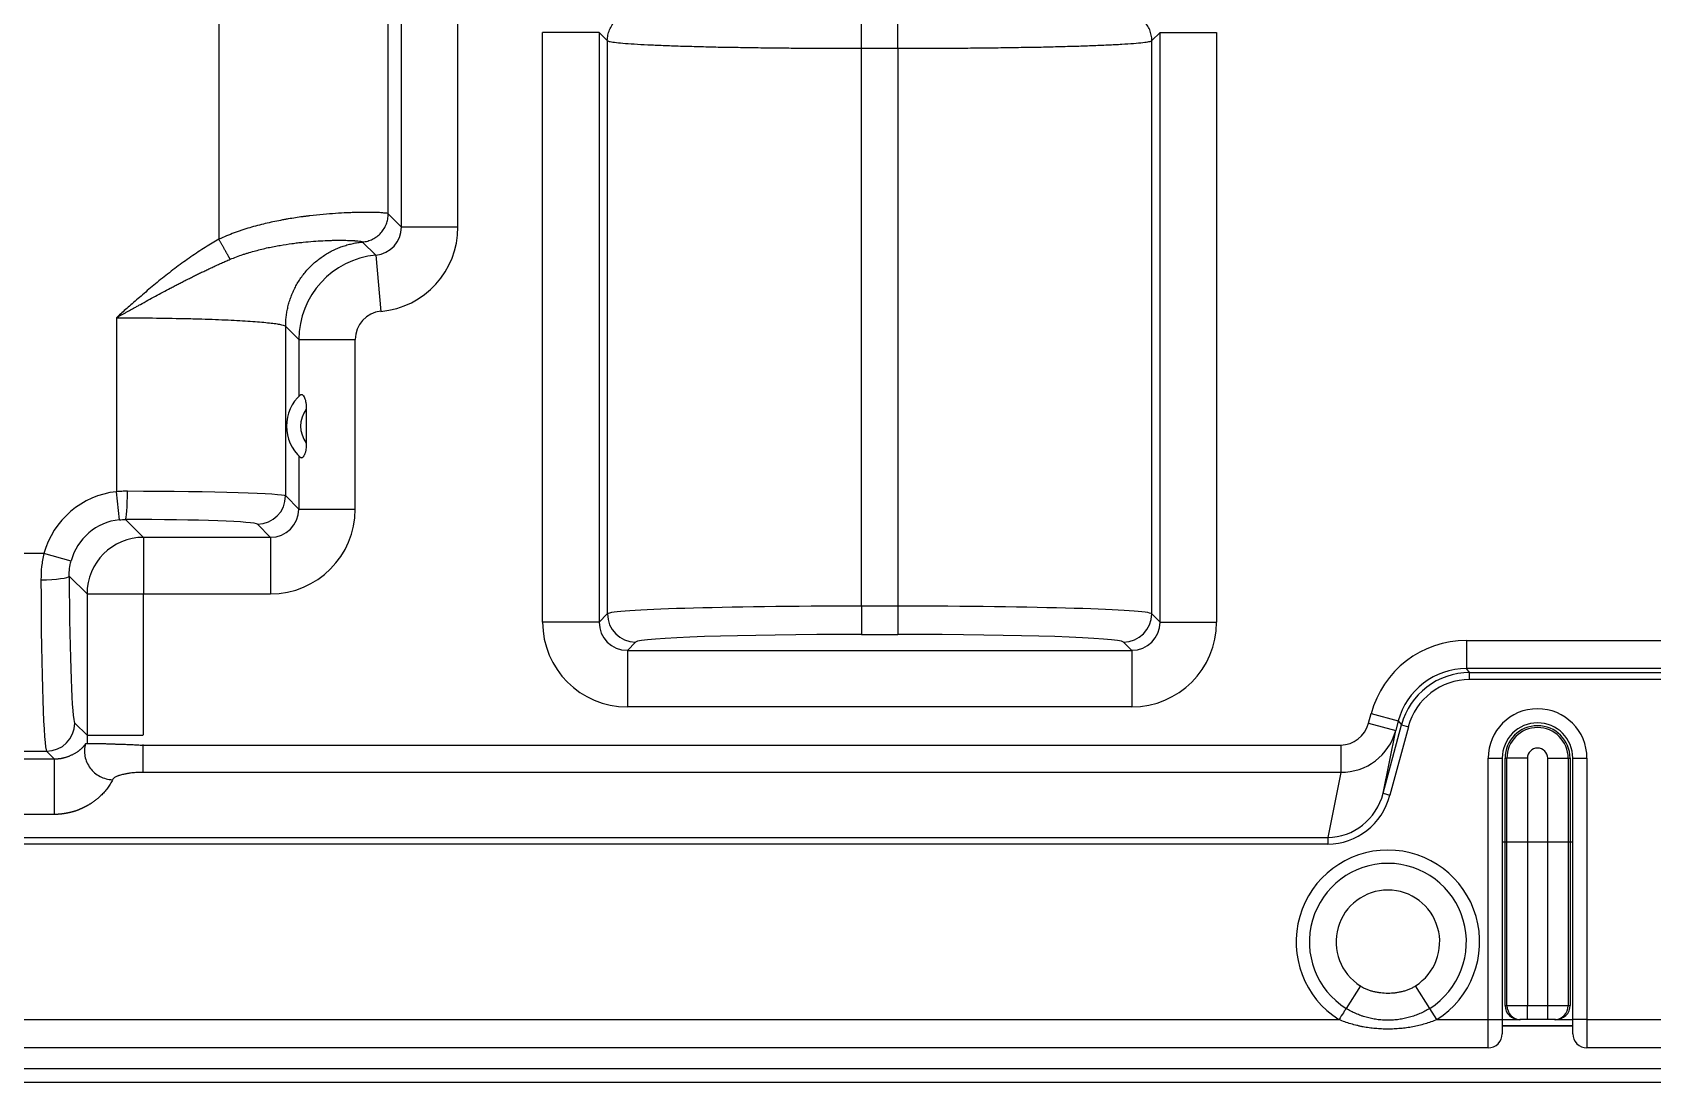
# Model space of a CAD drawing. Header units: millimetres. Extents: x -36 to 4467, y 2 to 3322.
# Drawn here: x 116.6 to 231.3, y 1399.9 to 1474.2 of the extents above; entities that cross this region are included whole.
import ezdxf

# ---------------------------------------------------------------- set-up
doc = ezdxf.new("R2010")
doc.units = ezdxf.units.MM

msp = doc.modelspace()

# ---------------------------------------------------------------- linework, layer by layer
for p, q in [((129.78, 1483.13), (129.78, 1459.58)), ((142.7, 1482.26), (142.7, 1460.46)), ((146.7, 1460.46), (146.7, 1482.26)), ((141.78, 1461.38), (141.78, 1481.33)), ((156.71, 1474.22), (152.71, 1474.22)), ((152.71, 1432.49), (152.71, 1474.22)), ((156.71, 1474.22), (157.29, 1473.64)), ((156.71, 1474.22), (156.71, 1432.49)), ((157.29, 1473.64), (157.29, 1433.07)), ((195.85, 1473.64), (196.44, 1474.22)), ((195.85, 1433.07), (195.85, 1473.64)), ((196.44, 1474.22), (200.44, 1474.22)), ((196.44, 1432.49), (196.44, 1474.22)), ((200.44, 1474.22), (200.44, 1432.49)), ((175.28, 1473.1), (177.86, 1473.1)), ((175.28, 1433.61), (175.28, 1473.1)), ((177.86, 1473.1), (177.86, 1433.61)), ((142.7, 1460.46), (141.78, 1461.38)), ((142.7, 1460.46), (146.7, 1460.46)), ((139.96, 1459.39), (140.89, 1458.46)), ((140.89, 1458.46), (141.25, 1454.48)), ((122.52, 1454.03), (122.52, 1441.72)), ((134.51, 1441.42), (134.51, 1453.42)), ((134.51, 1453.42), (135.44, 1452.49)), ((135.44, 1452.49), (135.44, 1448.46)), ((135.44, 1452.49), (139.44, 1452.49)), ((139.44, 1440.49), (139.44, 1452.49)), ((135.97, 1447.55), (135.97, 1445.16)), ((135.44, 1444.25), (135.44, 1440.49)), ((122.74, 1439.73), (122.52, 1441.72)), ((135.44, 1440.49), (134.51, 1441.42)), ((135.44, 1440.49), (139.44, 1440.49)), ((124.44, 1438.49), (123.17, 1439.75)), ((132.51, 1439.42), (133.44, 1438.49)), ((133.44, 1438.49), (124.44, 1438.49)), ((124.44, 1438.49), (124.44, 1434.49)), ((133.44, 1438.49), (133.44, 1434.49)), ((117.39, 1437.34), (115.76, 1437.34)), ((119.31, 1436.81), (117.39, 1437.34)), ((119.18, 1435.75), (120.44, 1434.49)), ((120.44, 1434.49), (124.44, 1434.49)), ((120.44, 1434.49), (120.44, 1423.89)), ((124.44, 1434.49), (133.44, 1434.49)), ((124.44, 1424.49), (124.44, 1434.49)), ((177.86, 1433.61), (175.28, 1433.61)), ((175.28, 1433.61), (175.28, 1431.61)), ((177.86, 1433.61), (177.86, 1431.61)), ((156.71, 1432.49), (152.71, 1432.49)), ((157.29, 1433.07), (156.71, 1432.49)), ((196.44, 1432.49), (195.85, 1433.07)), ((196.44, 1432.49), (200.44, 1432.49)), ((158.71, 1430.49), (159.29, 1431.08)), ((175.28, 1431.61), (177.86, 1431.61)), ((193.85, 1431.08), (194.44, 1430.49)), ((218.14, 1431.2), (218.14, 1429.21)), ((218.14, 1431.2), (289, 1431.2)), ((158.71, 1430.49), (194.44, 1430.49)), ((158.71, 1430.49), (158.71, 1426.49)), ((194.44, 1430.49), (194.44, 1426.49)), ((218.36, 1428.92), (218.14, 1429.21)), ((289, 1429.21), (218.14, 1429.21)), ((218.36, 1428.42), (218.36, 1428.92)), ((218.36, 1428.92), (288.78, 1428.92)), ((288.78, 1428.42), (218.36, 1428.42)), ((194.44, 1426.49), (158.71, 1426.49)), ((120.44, 1424.49), (119.58, 1425.35)), ((211.2, 1425.33), (211.38, 1426.02)), ((211.2, 1425.33), (213.13, 1424.81)), ((211.38, 1426.02), (213.31, 1425.5)), ((212.24, 1420.38), (213.53, 1425.21)), ((213.31, 1425.5), (213.13, 1424.81)), ((213.31, 1425.5), (213.53, 1425.21)), ((213.53, 1425.21), (214.02, 1425.08)), ((120.44, 1424.49), (124.4, 1424.49)), ((212.24, 1420.38), (213.13, 1424.81)), ((214.02, 1425.08), (212.72, 1420.25)), ((115.57, 1423.35), (117.58, 1423.35)), ((117.58, 1423.35), (118.12, 1422.81)), ((124.4, 1423.78), (209.24, 1423.78)), ((209.24, 1423.78), (209.24, 1421.85)), ((219.67, 1422.86), (220.67, 1422.86)), ((219.67, 1404.36), (219.67, 1422.86)), ((220.67, 1422.86), (220.67, 1404.36)), ((220.87, 1405.36), (220.87, 1422.86)), ((220.87, 1422.86), (221, 1422.86)), ((221, 1405.36), (221, 1422.86)), ((222.45, 1422.86), (221, 1422.86)), ((222.45, 1422.86), (222.45, 1405.36)), ((223.89, 1422.86), (225.34, 1422.86)), ((223.89, 1405.36), (223.89, 1422.86)), ((225.34, 1422.86), (225.47, 1422.86)), ((225.34, 1422.86), (225.34, 1405.36)), ((225.47, 1422.86), (225.47, 1405.36)), ((225.67, 1404.36), (225.67, 1422.86)), ((225.67, 1422.86), (226.67, 1422.86)), ((226.67, 1422.86), (226.67, 1404.36)), ((115.03, 1422.81), (118.12, 1422.81)), ((209.24, 1421.85), (124.39, 1421.85)), ((209.24, 1421.85), (208.32, 1417.26)), ((212.24, 1420.38), (212.72, 1420.25)), ((118.12, 1418.88), (115.03, 1418.88)), ((72.62, 1417.26), (208.32, 1417.26)), ((208.32, 1417.26), (208.32, 1416.78)), ((208.32, 1416.78), (72.59, 1416.78)), ((225.67, 1416.91), (220.67, 1416.91)), ((210.62, 1406.75), (209.61, 1405.15)), ((215.53, 1405.15), (214.53, 1406.75)), ((216.04, 1404.36), (215.53, 1405.15)), ((220.87, 1405.36), (221, 1405.36)), ((221, 1405.36), (222.45, 1405.36)), ((222.45, 1405.36), (223.89, 1405.36)), ((222.45, 1404.36), (222.45, 1405.36)), ((223.89, 1404.36), (223.89, 1405.36)), ((223.89, 1405.36), (225.34, 1405.36)), ((225.34, 1405.36), (225.47, 1405.36)), ((76.59, 1404.36), (209.11, 1404.36)), ((216.04, 1404.36), (219.67, 1404.36)), ((219.67, 1404.36), (220.67, 1404.36)), ((219.67, 1402.36), (219.67, 1404.36)), ((220.67, 1404.36), (221.91, 1404.36)), ((220.67, 1404.36), (220.67, 1403.36)), ((225.68, 1403.91), (220.68, 1403.91)), ((220.68, 1403.91), (225.67, 1403.91)), ((221.97, 1404.36), (221.91, 1404.36)), ((222.45, 1404.36), (221.97, 1404.36)), ((223.89, 1404.36), (222.45, 1404.36)), ((224.38, 1404.36), (223.89, 1404.36)), ((224.44, 1404.36), (224.38, 1404.36)), ((224.44, 1404.36), (225.67, 1404.36)), ((225.67, 1403.36), (225.67, 1404.36)), ((226.67, 1404.36), (225.67, 1404.36)), ((226.67, 1404.36), (226.67, 1402.36)), ((226.67, 1404.36), (233.67, 1404.36)), ((219.67, 1402.36), (76.59, 1402.36)), ((233.67, 1402.36), (226.67, 1402.36)), ((-9.43, 1400.91), (341.16, 1400.91)), ((341.16, 1399.91), (-9.43, 1399.91))]:
    msp.add_line(p, q)
for centre, radius, start, end in [((137.57, 1446.36), 3, 132.0729, 227.9271), ((137.57, 1446.36), 2, 143.1944, 216.8056), ((223.17, 1422.86), 3.5, 0, 180), ((223.17, 1422.86), 2.5, 0, 180), ((223.17, 1422.86), 2.3, 0, 180), ((223.17, 1422.86), 2.17, 0, 180), ((223.17, 1422.86), 0.72, 0, 180), ((212.57, 1409.86), 6.5, 302.2042, 237.7958), ((212.57, 1409.86), 5.56, 302.2042, 237.7958), ((212.57, 1409.86), 3.67, 302.2044, 237.7958), ((219.67, 1403.36), 1, 270, 0), ((226.67, 1403.36), 1, 180, 270)]:
    msp.add_arc(centre, radius, start, end)
for centre, major_axis, ratio, start_param, end_param in [((140.7, 1460.46), (-1.42, 1.42), 0.993946, 2.448146, 3.926382), ((140.7, 1460.46), (4.25, -4.25), 0.998783, 5.589738, 7.067974), ((141.44, 1452.49), (4.24, 4.24), 0.999595, 0.877349, 2.355586), ((141.44, 1452.49), (1.42, -1.42), 0.998783, 2.448146, 3.926382), ((123.18, 1435.75), (4.25, -4.25), 0.998783, 2.465832, 3.659231), ((123.17, 1441.75), (0, 2), 0.065398, 3.176574, 4.712539), ((122.52, 1441.4), (-12, 0), 0.029101, 3.176499, 4.646944), ((132.51, 1441.42), (1.41, 1.41), 0.998783, 3.9276, 5.497178), ((133.43, 1440.5), (-1.42, 1.42), 0.993946, 2.356803, 3.926382), ((133.43, 1440.5), (4.25, -4.25), 0.998783, 5.498396, 7.067974), ((123.18, 1435.75), (-2.84, 2.84), 0.997569, 5.607425, 6.800824), ((122.52, 1439.41), (-10, 0), 0.034921, 3.176499, 4.646944), ((124.44, 1434.49), (2.83, 2.83), 0.998783, 0.786007, 2.355586), ((117.18, 1435.75), (-2, -0.01), 0.132357, 1.570179, 3.106376), ((117.59, 1437.34), (0, 14), 0.029932, 1.703544, 3.106686), ((119.59, 1437.34), (0, 12), 0.034921, 1.703544, 3.106686), ((175.28, 1433.06), (-18, 0), 0.031041, 4.712389, 6.248279), ((177.86, 1433.06), (-18, 0), 0.031041, 3.176499, 4.712389), ((158.71, 1432.5), (4.25, 4.25), 0.998783, 2.356803, 3.926382), ((158.71, 1432.5), (1.42, 1.42), 0.993946, 2.356803, 3.926382), ((159.29, 1433.07), (-1.41, 1.41), 0.998783, 0.786007, 2.355586), ((193.85, 1433.07), (1.41, 1.41), 0.998783, 3.9276, 5.497178), ((194.43, 1432.5), (-1.42, 1.42), 0.993946, 2.356803, 3.926382), ((194.43, 1432.5), (-4.25, 4.25), 0.998783, 2.356803, 3.926382), ((175.28, 1431.06), (-16, 0), 0.034921, 4.712389, 6.248279), ((177.86, 1431.06), (-16, 0), 0.034921, 3.176499, 4.712389), ((218.14, 1424.2), (-4.26, 5.55), 0.999758, 5.628804, 6.937567), ((218.14, 1424.2), (-3.05, 3.97), 0.999565, 5.628804, 6.937567), ((218.36, 1423.92), (-3.04, 3.97), 0.999806, 5.628804, 6.937567), ((218.36, 1423.92), (-2.74, 3.57), 0.999758, 5.628804, 6.937567), ((117.58, 1425.35), (-1.41, -1.41), 0.998783, 0.786007, 2.355586), ((209.27, 1425.86), (0.41, 2.03), 0.964628, 3.332649, 4.646137), ((209.27, 1425.86), (0.79, 3.92), 0.999352, 3.332649, 4.646137), ((208.38, 1421.43), (0.82, 4.1), 0.956321, 3.332649, 4.646137), ((208.38, 1421.43), (0.92, 4.57), 0.964628, 3.332649, 4.646137), ((209.11, 1404.36), (-0.533, -0.846), 0.000003, 3.48143, 4.712389), ((221.91, 1405.36), (-1.04, 0), 0.965926, 0, 1.570796), ((221.97, 1405.36), (0, -1), 0.965926, 4.712389, 6.283185), ((224.38, 1405.36), (0, -1), 0.965926, 0, 1.570796), ((224.44, 1405.36), (-1.04, 0), 0.965926, 1.570796, 3.141593)]:
    msp.add_ellipse(centre, major_axis=major_axis, ratio=ratio, start_param=start_param, end_param=end_param)
for points, degree, knots in [([(157.29, 1473.64), (157.29, 1473.77), (157.31, 1473.9), (157.36, 1474.15), (157.4, 1474.28), (157.5, 1474.52), (157.56, 1474.64), (157.7, 1474.86), (157.79, 1474.96), (157.97, 1475.14), (158.07, 1475.23), (158.29, 1475.37), (158.41, 1475.43), (158.65, 1475.53), (158.78, 1475.57), (159.03, 1475.62), (159.16, 1475.63), (159.29, 1475.63)], 3, [0, 0, 0, 0, 0.125, 0.125, 0.25, 0.25, 0.375, 0.375, 0.5, 0.5, 0.625, 0.625, 0.75, 0.75, 0.875, 0.875, 1, 1, 1, 1]), ([(195.85, 1473.64), (195.85, 1473.77), (195.84, 1473.9), (195.79, 1474.15), (195.75, 1474.28), (195.65, 1474.52), (195.59, 1474.64), (195.44, 1474.85), (195.36, 1474.96), (195.17, 1475.14), (195.07, 1475.22), (194.85, 1475.37), (194.74, 1475.43), (194.5, 1475.53), (194.37, 1475.57), (194.11, 1475.62), (193.98, 1475.63), (193.85, 1475.63)], 3, [0, 0, 0, 0, 0.125, 0.125, 0.25, 0.25, 0.375, 0.375, 0.5, 0.5, 0.625, 0.625, 0.75, 0.75, 0.875, 0.875, 1, 1, 1, 1]), ([(175.28, 1473.1), (175.28, 1473.22), (175.28, 1473.34), (175.28, 1473.57), (175.28, 1473.69), (175.28, 1473.91), (175.28, 1474.02), (175.28, 1474.22), (175.28, 1474.32), (175.28, 1474.5), (175.28, 1474.58), (175.28, 1474.73), (175.28, 1474.8), (175.28, 1474.91), (175.28, 1474.96), (175.28, 1475.03), (175.28, 1475.06), (175.28, 1475.08)], 3, [0, 0, 0, 0, 0.125, 0.125, 0.25, 0.25, 0.375, 0.375, 0.5, 0.5, 0.625, 0.625, 0.75, 0.75, 0.875, 0.875, 1, 1, 1, 1]), ([(177.86, 1473.1), (177.86, 1473.22), (177.86, 1473.34), (177.86, 1473.57), (177.86, 1473.69), (177.86, 1473.91), (177.86, 1474.02), (177.86, 1474.22), (177.86, 1474.32), (177.86, 1474.5), (177.86, 1474.58), (177.86, 1474.73), (177.86, 1474.8), (177.86, 1474.91), (177.86, 1474.96), (177.86, 1475.03), (177.86, 1475.06), (177.86, 1475.08)], 3, [0, 0, 0, 0, 0.125, 0.125, 0.25, 0.25, 0.375, 0.375, 0.5, 0.5, 0.625, 0.625, 0.75, 0.75, 0.875, 0.875, 1, 1, 1, 1]), ([(157.29, 1473.64), (157.32, 1473.61), (157.39, 1473.59), (157.6, 1473.55), (157.75, 1473.53), (158.12, 1473.49), (158.33, 1473.47), (158.83, 1473.43), (159.11, 1473.41), (159.73, 1473.37), (160.06, 1473.36), (160.77, 1473.32), (161.15, 1473.31), (161.94, 1473.28), (162.36, 1473.26), (163.21, 1473.24), (163.65, 1473.23), (164.56, 1473.2), (165.02, 1473.19), (165.95, 1473.18), (166.43, 1473.17), (167.38, 1473.15), (167.86, 1473.15), (168.82, 1473.13), (169.3, 1473.13), (170.26, 1473.12), (170.74, 1473.11), (171.68, 1473.11), (172.15, 1473.1), (173.07, 1473.1), (173.52, 1473.1), (174.41, 1473.1), (174.85, 1473.1), (175.28, 1473.1)], 3, [0, 0, 0, 0, 0.0625, 0.0625, 0.125, 0.125, 0.1875, 0.1875, 0.25, 0.25, 0.3125, 0.3125, 0.375, 0.375, 0.4375, 0.4375, 0.5, 0.5, 0.5625, 0.5625, 0.625, 0.625, 0.6875, 0.6875, 0.75, 0.75, 0.8125, 0.8125, 0.875, 0.875, 0.9375, 0.9375, 1, 1, 1, 1]), ([(177.86, 1473.1), (178.29, 1473.1), (178.73, 1473.1), (179.62, 1473.1), (180.08, 1473.1), (181, 1473.1), (181.46, 1473.11), (182.41, 1473.11), (182.88, 1473.12), (183.84, 1473.13), (184.32, 1473.13), (185.28, 1473.15), (185.76, 1473.15), (186.72, 1473.17), (187.19, 1473.18), (188.12, 1473.19), (188.59, 1473.2), (189.49, 1473.23), (189.93, 1473.24), (190.79, 1473.26), (191.2, 1473.28), (191.99, 1473.31), (192.37, 1473.32), (193.08, 1473.36), (193.42, 1473.37), (194.03, 1473.41), (194.31, 1473.43), (194.81, 1473.47), (195.03, 1473.49), (195.4, 1473.53), (195.54, 1473.55), (195.76, 1473.59), (195.83, 1473.61), (195.85, 1473.64)], 3, [0, 0, 0, 0, 0.0625, 0.0625, 0.125, 0.125, 0.1875, 0.1875, 0.25, 0.25, 0.3125, 0.3125, 0.375, 0.375, 0.4375, 0.4375, 0.5, 0.5, 0.5625, 0.5625, 0.625, 0.625, 0.6875, 0.6875, 0.75, 0.75, 0.8125, 0.8125, 0.875, 0.875, 0.9375, 0.9375, 1, 1, 1, 1]), ([(141.78, 1461.38), (141.76, 1461.39), (141.73, 1461.41), (141.63, 1461.43), (141.56, 1461.43), (141.38, 1461.45), (141.28, 1461.46), (141.12, 1461.47), (141.09, 1461.47), (141.02, 1461.47), (140.99, 1461.47), (140.88, 1461.48), (140.8, 1461.48), (140.56, 1461.48), (140.39, 1461.48), (140, 1461.48), (139.79, 1461.48), (139.46, 1461.47), (139.34, 1461.47), (139.16, 1461.47), (139.1, 1461.46), (138.97, 1461.46), (138.91, 1461.46), (138.59, 1461.44), (138.32, 1461.43), (137.76, 1461.39), (137.47, 1461.37), (136.86, 1461.31), (136.55, 1461.28), (136.14, 1461.23), (136.05, 1461.22), (135.89, 1461.2), (135.63, 1461.17), (135.21, 1461.11), (134.86, 1461.05), (134.6, 1461.01), (134.51, 1460.99), (134.33, 1460.96), (134.24, 1460.94), (133.79, 1460.86), (133.43, 1460.78), (132.7, 1460.61), (132.33, 1460.51), (131.78, 1460.35), (131.6, 1460.29), (131.37, 1460.21), (131.32, 1460.2), (131.23, 1460.17), (131.19, 1460.15), (131.05, 1460.1), (130.96, 1460.07), (130.5, 1459.9), (130.14, 1459.75), (129.78, 1459.58)], 3, [0, 0, 0, 0, 0.0625, 0.0625, 0.125, 0.125, 0.1875, 0.1875, 0.203125, 0.203125, 0.21875, 0.21875, 0.25, 0.25, 0.3125, 0.3125, 0.375, 0.375, 0.40625, 0.40625, 0.421875, 0.421875, 0.4375, 0.4375, 0.5, 0.5, 0.5625, 0.5625, 0.625, 0.625, 0.640625, 0.640625, 0.65625, 0.6875, 0.71875, 0.71875, 0.734375, 0.734375, 0.75, 0.75, 0.8125, 0.8125, 0.875, 0.875, 0.90625, 0.90625, 0.914063, 0.914063, 0.921875, 0.921875, 0.9375, 0.9375, 1, 1, 1, 1]), ([(139.96, 1459.39), (140.08, 1459.4), (140.2, 1459.43), (140.44, 1459.49), (140.56, 1459.54), (140.78, 1459.65), (140.88, 1459.71), (141.08, 1459.86), (141.17, 1459.95), (141.34, 1460.13), (141.41, 1460.23), (141.54, 1460.44), (141.6, 1460.55), (141.68, 1460.78), (141.72, 1460.89), (141.76, 1461.14), (141.78, 1461.26), (141.78, 1461.38)], 3, [0, 0, 0, 0, 0.125, 0.125, 0.25, 0.25, 0.375, 0.375, 0.5, 0.5, 0.625, 0.625, 0.75, 0.75, 0.875, 0.875, 1, 1, 1, 1]), ([(130.58, 1458.17), (130.88, 1458.29), (131.18, 1458.4), (131.55, 1458.53), (131.63, 1458.55), (131.78, 1458.6), (131.85, 1458.62), (132.08, 1458.69), (132.23, 1458.73), (132.68, 1458.85), (132.97, 1458.93), (133.41, 1459.02), (133.55, 1459.05), (133.77, 1459.09), (133.84, 1459.1), (133.98, 1459.13), (134.05, 1459.14), (134.41, 1459.2), (134.69, 1459.25), (135.09, 1459.3), (135.22, 1459.32), (135.42, 1459.34), (135.48, 1459.35), (135.61, 1459.36), (135.68, 1459.37), (135.99, 1459.4), (136.24, 1459.42), (136.71, 1459.46), (136.93, 1459.47), (137.36, 1459.49), (137.56, 1459.5), (137.8, 1459.51), (137.85, 1459.51), (137.95, 1459.51), (138.09, 1459.51), (138.22, 1459.52), (138.47, 1459.52), (138.63, 1459.51), (138.92, 1459.51), (139.05, 1459.5), (139.23, 1459.5), (139.29, 1459.49), (139.37, 1459.49), (139.39, 1459.49), (139.44, 1459.48), (139.47, 1459.48), (139.58, 1459.47), (139.74, 1459.45), (139.85, 1459.44), (139.9, 1459.42), (139.92, 1459.41), (139.94, 1459.41), (139.95, 1459.4), (139.95, 1459.4), (139.96, 1459.39), (139.96, 1459.39), (139.96, 1459.39)], 3, [0, 0, 0, 0, 0.0625, 0.0625, 0.078125, 0.078125, 0.09375, 0.09375, 0.125, 0.125, 0.1875, 0.1875, 0.21875, 0.21875, 0.234375, 0.234375, 0.25, 0.25, 0.3125, 0.3125, 0.34375, 0.34375, 0.359375, 0.359375, 0.375, 0.375, 0.4375, 0.4375, 0.5, 0.5, 0.5625, 0.5625, 0.578125, 0.578125, 0.59375, 0.625, 0.625, 0.6875, 0.6875, 0.75, 0.75, 0.78125, 0.78125, 0.796875, 0.796875, 0.8125, 0.8125, 0.875, 0.9375, 0.9375, 0.96875, 0.96875, 0.984375, 0.992187, 0.992187, 1, 1, 1, 1]), ([(122.52, 1454.03), (122.55, 1454.04), (122.6, 1454.08), (122.69, 1454.13), (122.78, 1454.18), (122.87, 1454.23), (122.97, 1454.28), (123.06, 1454.33), (123.16, 1454.39), (123.26, 1454.44), (123.36, 1454.5), (123.46, 1454.55), (123.56, 1454.61), (123.67, 1454.67), (123.78, 1454.73), (123.89, 1454.79), (124, 1454.85), (124.11, 1454.91), (124.36, 1455.05), (124.75, 1455.27), (125.28, 1455.55), (125.81, 1455.84), (126.21, 1456.05), (126.48, 1456.19), (126.62, 1456.27), (126.76, 1456.34), (126.9, 1456.41), (127.05, 1456.49), (127.19, 1456.56), (127.33, 1456.63), (127.47, 1456.71), (127.62, 1456.78), (127.76, 1456.85), (127.91, 1456.93), (128.05, 1457), (128.2, 1457.07), (128.34, 1457.14), (128.49, 1457.21), (128.63, 1457.28), (128.78, 1457.35), (128.93, 1457.42), (129.08, 1457.49), (129.22, 1457.56), (129.37, 1457.63), (129.52, 1457.7), (129.67, 1457.77), (129.82, 1457.84), (129.97, 1457.9), (130.12, 1457.97), (130.27, 1458.04), (130.42, 1458.1), (130.53, 1458.14), (130.58, 1458.17)], 3, [0, 0, 0, 0, 0.010812, 0.021844, 0.033099, 0.044579, 0.056284, 0.068215, 0.080372, 0.092755, 0.105363, 0.118194, 0.131249, 0.144526, 0.158027, 0.171749, 0.185693, 0.199858, 0.214245, 0.280436, 0.346676, 0.412912, 0.479113, 0.496576, 0.514082, 0.531628, 0.549216, 0.566843, 0.58451, 0.602214, 0.619957, 0.637737, 0.655553, 0.673404, 0.69129, 0.70921, 0.727163, 0.745147, 0.763164, 0.781211, 0.799288, 0.817396, 0.835532, 0.853697, 0.871891, 0.890112, 0.908362, 0.926639, 0.944942, 0.96327, 0.981623, 1, 1, 1, 1]), ([(122.52, 1454.03), (123.29, 1454.03), (124.05, 1454.02), (125.56, 1454.01), (126.3, 1454), (127.37, 1453.97), (127.72, 1453.97), (128.4, 1453.95), (128.73, 1453.94), (129.38, 1453.92), (129.69, 1453.9), (130.29, 1453.88), (130.87, 1453.85), (131.39, 1453.82), (131.89, 1453.79), (132.36, 1453.76), (132.77, 1453.73), (133.15, 1453.69), (133.32, 1453.67), (133.64, 1453.64), (133.78, 1453.62), (134.02, 1453.58), (134.12, 1453.56), (134.38, 1453.5), (134.48, 1453.46), (134.51, 1453.42)], 3, [0, 0, 0, 0, 0.125, 0.125, 0.25, 0.25, 0.3125, 0.3125, 0.375, 0.375, 0.4375, 0.4375, 0.5, 0.5625, 0.5625, 0.625, 0.6875, 0.6875, 0.75, 0.75, 0.8125, 0.8125, 0.875, 0.875, 1, 1, 1, 1]), ([(135.56, 1448.58), (135.58, 1448.6), (135.6, 1448.61), (135.63, 1448.61), (135.63, 1448.61), (135.65, 1448.6), (135.65, 1448.6), (135.67, 1448.59), (135.69, 1448.58), (135.72, 1448.56), (135.74, 1448.54), (135.74, 1448.53), (135.76, 1448.51), (135.76, 1448.51), (135.8, 1448.46), (135.82, 1448.42), (135.85, 1448.35), (135.85, 1448.34), (135.87, 1448.31), (135.88, 1448.27), (135.89, 1448.22), (135.91, 1448.17), (135.91, 1448.16), (135.92, 1448.12), (135.92, 1448.11), (135.93, 1448.06), (135.94, 1448.02), (135.95, 1447.95), (135.95, 1447.92), (135.96, 1447.86), (135.96, 1447.85), (135.96, 1447.81), (135.96, 1447.79), (135.97, 1447.7), (135.97, 1447.63), (135.97, 1447.55)], 3, [0, 0, 0, 0, 0.125, 0.125, 0.15625, 0.15625, 0.1875, 0.1875, 0.25, 0.3125, 0.3125, 0.34375, 0.34375, 0.375, 0.375, 0.5, 0.5, 0.53125, 0.53125, 0.5625, 0.625, 0.625, 0.65625, 0.65625, 0.6875, 0.6875, 0.75, 0.75, 0.8125, 0.8125, 0.84375, 0.84375, 0.875, 0.875, 1, 1, 1, 1]), ([(135.97, 1445.16), (135.97, 1445.08), (135.97, 1445.01), (135.96, 1444.87), (135.95, 1444.8), (135.94, 1444.71), (135.94, 1444.69), (135.93, 1444.66), (135.93, 1444.64), (135.92, 1444.59), (135.91, 1444.56), (135.9, 1444.49), (135.89, 1444.46), (135.87, 1444.42), (135.87, 1444.4), (135.86, 1444.38), (135.85, 1444.36), (135.83, 1444.32), (135.82, 1444.3), (135.8, 1444.27), (135.8, 1444.25), (135.78, 1444.23), (135.78, 1444.22), (135.76, 1444.2), (135.73, 1444.17), (135.71, 1444.14), (135.69, 1444.13), (135.68, 1444.12), (135.67, 1444.12), (135.66, 1444.11), (135.65, 1444.11), (135.63, 1444.11), (135.62, 1444.1), (135.61, 1444.11), (135.6, 1444.11), (135.6, 1444.11), (135.58, 1444.11), (135.57, 1444.12), (135.56, 1444.13)], 3, [0, 0, 0, 0, 0.125, 0.125, 0.25, 0.25, 0.28125, 0.28125, 0.3125, 0.3125, 0.375, 0.375, 0.4375, 0.4375, 0.46875, 0.46875, 0.5, 0.5, 0.5625, 0.5625, 0.59375, 0.59375, 0.625, 0.625, 0.6875, 0.75, 0.75, 0.78125, 0.78125, 0.8125, 0.8125, 0.875, 0.875, 0.90625, 0.90625, 0.9375, 0.9375, 1, 1, 1, 1]), ([(123.3, 1441.75), (123.17, 1441.75), (123.04, 1441.75), (122.78, 1441.74), (122.65, 1441.73), (122.52, 1441.72)], 3, [0, 0, 0, 0, 0.5, 0.5, 1, 1, 1, 1]), ([(122.74, 1439.73), (122.81, 1439.74), (122.88, 1439.74), (123.03, 1439.75), (123.1, 1439.75), (123.17, 1439.75)], 3, [0, 0, 0, 0, 0.5, 0.5, 1, 1, 1, 1]), ([(117.39, 1437.34), (117.32, 1437.04), (117.26, 1436.73), (117.19, 1436.11), (117.18, 1435.8), (117.18, 1435.49)], 3, [0, 0, 0, 0, 0.5, 0.5, 1, 1, 1, 1]), ([(119.18, 1435.75), (119.18, 1435.93), (119.19, 1436.11), (119.23, 1436.46), (119.27, 1436.64), (119.31, 1436.81)], 3, [0, 0, 0, 0, 0.5, 0.5, 1, 1, 1, 1]), ([(118.12, 1422.81), (118.12, 1422.81), (118.13, 1422.81), (118.14, 1422.81), (118.15, 1422.81), (118.16, 1422.81), (118.16, 1422.81), (118.17, 1422.81), (118.18, 1422.81), (118.19, 1422.81), (118.2, 1422.81), (118.21, 1422.81), (118.22, 1422.81), (118.23, 1422.81), (118.24, 1422.81), (118.25, 1422.81), (118.26, 1422.81), (118.27, 1422.81), (118.28, 1422.81), (118.29, 1422.82), (118.29, 1422.82), (118.3, 1422.82), (118.31, 1422.82), (118.32, 1422.82), (118.33, 1422.82), (118.34, 1422.82), (118.35, 1422.82), (118.36, 1422.82), (118.37, 1422.82), (118.38, 1422.82), (118.39, 1422.82), (118.4, 1422.82), (118.41, 1422.83), (118.42, 1422.83), (118.43, 1422.83), (118.43, 1422.83), (118.44, 1422.83), (118.45, 1422.83), (118.46, 1422.83), (118.47, 1422.83), (118.48, 1422.83), (118.49, 1422.84), (118.5, 1422.84), (118.51, 1422.84), (118.52, 1422.84), (118.53, 1422.84), (118.54, 1422.84), (118.55, 1422.84), (118.56, 1422.85), (118.57, 1422.85), (118.57, 1422.85), (118.58, 1422.85), (118.59, 1422.85), (118.6, 1422.85), (118.61, 1422.85), (118.62, 1422.86), (118.63, 1422.86), (118.64, 1422.86), (118.65, 1422.86), (118.68, 1422.87), (118.73, 1422.88), (118.8, 1422.89), (118.87, 1422.91), (118.94, 1422.93), (119.01, 1422.95), (119.08, 1422.98), (119.15, 1423), (119.22, 1423.03), (119.3, 1423.07), (119.39, 1423.11), (119.47, 1423.15), (119.56, 1423.19), (119.64, 1423.24), (119.72, 1423.29), (119.78, 1423.34), (119.83, 1423.37), (119.86, 1423.39), (119.89, 1423.41), (119.92, 1423.43), (119.94, 1423.46), (119.97, 1423.48), (120, 1423.5), (120.03, 1423.53), (120.06, 1423.56), (120.09, 1423.58), (120.11, 1423.61), (120.14, 1423.64), (120.17, 1423.66), (120.19, 1423.69), (120.22, 1423.72), (120.25, 1423.75), (120.27, 1423.78), (120.3, 1423.82), (120.32, 1423.85), (120.34, 1423.87), (120.34, 1423.88)], 3, [0, 0, 0, 0, 0.000944, 0.00189, 0.002839, 0.003793, 0.004752, 0.005716, 0.006688, 0.007666, 0.008652, 0.009648, 0.010652, 0.011667, 0.012692, 0.013729, 0.014778, 0.015839, 0.016914, 0.018002, 0.019105, 0.020222, 0.021355, 0.022503, 0.023667, 0.024848, 0.026046, 0.027262, 0.028495, 0.029747, 0.031017, 0.032306, 0.033614, 0.034941, 0.036288, 0.037656, 0.039043, 0.040452, 0.041881, 0.043331, 0.044802, 0.046295, 0.047809, 0.049346, 0.050904, 0.052485, 0.054088, 0.055714, 0.057362, 0.059034, 0.060728, 0.062446, 0.064187, 0.065952, 0.06774, 0.069552, 0.071387, 0.073247, 0.075131, 0.077038, 0.091992, 0.108345, 0.126119, 0.145335, 0.166006, 0.188145, 0.21176, 0.23686, 0.269671, 0.305256, 0.343624, 0.384781, 0.428734, 0.475487, 0.525045, 0.543695, 0.56288, 0.582602, 0.60286, 0.623654, 0.644985, 0.666853, 0.689257, 0.712198, 0.735676, 0.759691, 0.784242, 0.809332, 0.834958, 0.861121, 0.887822, 0.915061, 0.942836, 0.971149, 1, 1, 1, 1]), ([(120.34, 1423.88), (120.3, 1423.74), (120.27, 1423.59), (120.26, 1423.29), (120.27, 1423.14), (120.32, 1422.85), (120.37, 1422.7), (120.49, 1422.42), (120.57, 1422.29), (120.75, 1422.04), (120.86, 1421.93), (121.09, 1421.73), (121.22, 1421.65), (121.5, 1421.5), (121.64, 1421.45), (121.94, 1421.37), (122.09, 1421.35), (122.25, 1421.34)], 3, [0, 0, 0, 0, 0.125, 0.125, 0.25, 0.25, 0.375, 0.375, 0.5, 0.5, 0.625, 0.625, 0.75, 0.75, 0.875, 0.875, 1, 1, 1, 1]), ([(120.34, 1423.88), (120.35, 1423.89), (120.37, 1423.89), (120.39, 1423.9), (120.4, 1423.9), (120.41, 1423.9), (120.43, 1423.9), (120.45, 1423.91), (120.5, 1423.91), (120.57, 1423.91), (120.67, 1423.91), (120.77, 1423.91), (120.83, 1423.91), (120.92, 1423.91), (120.93, 1423.91), (120.97, 1423.91), (121.02, 1423.91), (121.07, 1423.91), (121.18, 1423.9), (121.34, 1423.9), (121.52, 1423.89), (121.7, 1423.89), (121.8, 1423.89), (122, 1423.88), (122.11, 1423.88), (122.27, 1423.87), (122.35, 1423.87), (122.43, 1423.87), (122.49, 1423.86), (122.52, 1423.86), (122.66, 1423.86), (122.89, 1423.85), (123.25, 1423.84), (123.5, 1423.83), (123.69, 1423.82), (123.75, 1423.82), (123.88, 1423.81), (123.94, 1423.81), (124.14, 1423.8), (124.26, 1423.79), (124.39, 1423.78)], 3, [0, 0, 0, 0, 0.0625, 0.0625, 0.078125, 0.078125, 0.09375, 0.125, 0.125, 0.1875, 0.25, 0.25, 0.3125, 0.3125, 0.328125, 0.328125, 0.34375, 0.375, 0.375, 0.4375, 0.5, 0.5, 0.5625, 0.5625, 0.625, 0.625, 0.65625, 0.671875, 0.671875, 0.6875, 0.6875, 0.75, 0.8125, 0.875, 0.875, 0.90625, 0.90625, 0.9375, 0.9375, 1, 1, 1, 1]), ([(124.39, 1423.84), (124.39, 1423.73), (124.39, 1423.62), (124.39, 1423.4), (124.39, 1423.29), (124.39, 1423.07), (124.39, 1422.97), (124.39, 1422.77), (124.39, 1422.68), (124.39, 1422.5), (124.39, 1422.42), (124.39, 1422.26), (124.39, 1422.19), (124.39, 1422.07), (124.39, 1422.01), (124.39, 1421.92), (124.39, 1421.88), (124.39, 1421.85)], 3, [0, 0, 0, 0, 0.125, 0.125, 0.25, 0.25, 0.375, 0.375, 0.5, 0.5, 0.625, 0.625, 0.75, 0.75, 0.875, 0.875, 1, 1, 1, 1]), ([(118.12, 1422.81), (118.12, 1422.8), (118.12, 1422.7), (118.12, 1422.31), (118.12, 1421.73), (118.12, 1421.04), (118.12, 1420.32), (118.12, 1419.66), (118.12, 1419.15), (118.12, 1418.94), (118.12, 1418.88)], 3, [0, 0, 0, 0, 0.125, 0.25, 0.375, 0.5, 0.625, 0.75, 0.875, 1, 1, 1, 1]), ([(124.39, 1421.85), (124.33, 1421.85), (124.26, 1421.85), (124.16, 1421.85), (124.13, 1421.85), (124.06, 1421.85), (124.03, 1421.84), (123.87, 1421.84), (123.74, 1421.83), (123.56, 1421.81), (123.5, 1421.8), (123.41, 1421.79), (123.38, 1421.78), (123.32, 1421.77), (123.27, 1421.76), (123.21, 1421.75), (123.16, 1421.74), (123.13, 1421.74), (123.05, 1421.72), (123, 1421.71), (122.86, 1421.68), (122.77, 1421.65), (122.67, 1421.62), (122.65, 1421.61), (122.62, 1421.6), (122.6, 1421.59), (122.55, 1421.57), (122.51, 1421.55), (122.42, 1421.51), (122.37, 1421.47), (122.32, 1421.43), (122.31, 1421.43), (122.3, 1421.41), (122.29, 1421.4), (122.27, 1421.37), (122.26, 1421.36), (122.25, 1421.34)], 3, [0, 0, 0, 0, 0.0625, 0.0625, 0.09375, 0.09375, 0.125, 0.125, 0.25, 0.25, 0.3125, 0.3125, 0.34375, 0.34375, 0.375, 0.40625, 0.40625, 0.4375, 0.4375, 0.5, 0.5, 0.625, 0.625, 0.65625, 0.65625, 0.6875, 0.6875, 0.75, 0.75, 0.875, 0.875, 0.90625, 0.90625, 0.9375, 0.9375, 1, 1, 1, 1]), ([(122.25, 1421.34), (121.96, 1420.74), (121.46, 1420.25), (121.15, 1419.95), (120.79, 1419.7), (120.59, 1419.57), (120.39, 1419.46), (120.32, 1419.42), (120.25, 1419.39), (120.04, 1419.28), (119.49, 1419.07), (119.16, 1419), (118.93, 1418.95), (118.71, 1418.92), (118.41, 1418.88), (118.12, 1418.88)], 2, [0, 0, 0, 0.125, 0.125, 0.25, 0.25, 0.375, 0.375, 0.5, 0.5, 0.6, 0.75, 0.75, 0.875, 0.875, 1, 1, 1]), ([(210.62, 1406.75), (210.69, 1406.7), (210.76, 1406.66), (210.92, 1406.58), (210.99, 1406.55), (211.15, 1406.49), (211.23, 1406.46), (211.39, 1406.4), (211.47, 1406.38), (211.6, 1406.35), (211.64, 1406.34), (211.72, 1406.32), (211.77, 1406.31), (211.89, 1406.29), (211.98, 1406.28), (212.23, 1406.25), (212.4, 1406.24), (212.74, 1406.24), (212.91, 1406.25), (213.12, 1406.27), (213.16, 1406.28), (213.25, 1406.29), (213.29, 1406.3), (213.42, 1406.32), (213.5, 1406.34), (213.67, 1406.38), (213.75, 1406.4), (213.91, 1406.46), (213.99, 1406.48), (214.11, 1406.53), (214.15, 1406.55), (214.23, 1406.58), (214.27, 1406.6), (214.38, 1406.66), (214.46, 1406.7), (214.53, 1406.75)], 3, [0, 0, 0, 0, 0.0625, 0.0625, 0.125, 0.125, 0.1875, 0.1875, 0.25, 0.25, 0.28125, 0.28125, 0.3125, 0.3125, 0.375, 0.375, 0.5, 0.5, 0.625, 0.625, 0.65625, 0.65625, 0.6875, 0.6875, 0.75, 0.75, 0.8125, 0.8125, 0.875, 0.875, 0.90625, 0.90625, 0.9375, 0.9375, 1, 1, 1, 1]), ([(215.53, 1405.15), (215.42, 1405.08), (215.31, 1405.02), (215.08, 1404.9), (214.96, 1404.84), (214.72, 1404.73), (214.6, 1404.69), (214.36, 1404.6), (214.23, 1404.56), (213.99, 1404.49), (213.86, 1404.46), (213.61, 1404.41), (213.48, 1404.39), (213.29, 1404.36), (213.22, 1404.35), (213.09, 1404.34), (213.03, 1404.33), (212.83, 1404.32), (212.7, 1404.32), (212.44, 1404.32), (212.31, 1404.32), (212.05, 1404.34), (211.92, 1404.35), (211.67, 1404.39), (211.54, 1404.41), (211.29, 1404.46), (211.16, 1404.49), (210.97, 1404.54), (210.91, 1404.56), (210.82, 1404.59), (210.79, 1404.6), (210.72, 1404.62), (210.57, 1404.68), (210.42, 1404.74), (210.18, 1404.84), (210.06, 1404.9), (209.83, 1405.02), (209.72, 1405.08), (209.61, 1405.15)], 3, [0, 0, 0, 0, 0.0625, 0.0625, 0.125, 0.125, 0.1875, 0.1875, 0.25, 0.25, 0.3125, 0.3125, 0.375, 0.375, 0.40625, 0.40625, 0.4375, 0.4375, 0.5, 0.5, 0.5625, 0.5625, 0.625, 0.625, 0.6875, 0.6875, 0.75, 0.75, 0.78125, 0.78125, 0.796875, 0.796875, 0.8125, 0.875, 0.875, 0.9375, 0.9375, 1, 1, 1, 1]), ([(216.04, 1404.36), (215.9, 1404.3), (215.76, 1404.24), (215.48, 1404.15), (215.34, 1404.1), (215.06, 1404.02), (214.91, 1403.98), (214.63, 1403.91), (214.48, 1403.88), (214.19, 1403.82), (214.05, 1403.8), (213.75, 1403.76), (213.61, 1403.74), (213.39, 1403.72), (213.31, 1403.72), (213.16, 1403.71), (213.09, 1403.7), (212.87, 1403.69), (212.72, 1403.69), (212.42, 1403.69), (212.27, 1403.69), (211.98, 1403.71), (211.83, 1403.72), (211.54, 1403.74), (211.39, 1403.76), (211.1, 1403.8), (210.95, 1403.82), (210.74, 1403.86), (210.66, 1403.88), (210.52, 1403.91), (210.45, 1403.93), (210.23, 1403.98), (210.09, 1404.02), (209.8, 1404.1), (209.66, 1404.15), (209.38, 1404.24), (209.25, 1404.3), (209.11, 1404.36)], 3, [0, 0, 0, 0, 0.0625, 0.0625, 0.125, 0.125, 0.1875, 0.1875, 0.25, 0.25, 0.3125, 0.3125, 0.375, 0.375, 0.40625, 0.40625, 0.4375, 0.4375, 0.5, 0.5, 0.5625, 0.5625, 0.625, 0.625, 0.6875, 0.6875, 0.75, 0.75, 0.78125, 0.78125, 0.8125, 0.8125, 0.875, 0.875, 0.9375, 0.9375, 1, 1, 1, 1])]:
    msp.add_open_spline(points, degree=degree, knots=knots)
msp.add_open_spline([(129.78, 1459.58), (129.47, 1459.41), (128.83, 1459.03), (127.8, 1458.35), (126.77, 1457.61), (125.77, 1456.83), (124.81, 1456.04), (123.93, 1455.28), (123.15, 1454.59), (122.71, 1454.21), (122.52, 1454.03)], degree=3)
msp.add_rational_spline([(130.58, 1458.17), (130.39, 1458.5), (130.1, 1459.01), (129.78, 1459.58)], [1.05846015462, 0.980513281794, 0.980513281794, 1.05846015462], degree=3)
msp.add_rational_spline([(134.51, 1453.42), (134.51, 1456.68), (136.71, 1459.09), (139.96, 1459.39), (139.96, 1459.39), (139.96, 1459.39)], [1, 0.826041993075, 0.826041993075, 1, 1, 1], degree=3, knots=[0, 0, 0, 0, 0.999977, 0.999977, 1, 1, 1, 1])

doc.saveas('drawing.dxf')
